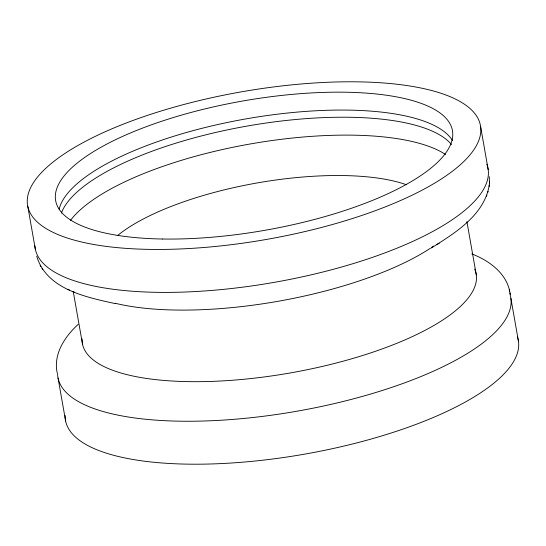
<?xml version="1.0" encoding="UTF-8"?>
<svg xmlns="http://www.w3.org/2000/svg" width="546" height="546" viewBox="0 0 546 546"><rect width="100%" height="100%" fill="white"/><g stroke="black" fill="none" stroke-linecap="round" stroke-linejoin="round"><path stroke-width="0.82" d="M431.285 248.027C455.091 232.917 484.206 215.342 489.257 185.155M489.434 182.917L489.277 176.672M489.161 186.479L489.53 181.586M486.5 196.253L486.909 195.052M487.742 192.574L488.151 191.366M78.167 324.385C64.974 336.418 53.283 353.876 57.112 372.563M437.012 244.506L439.237 243.147M115.172 303.583C85.797 297.126 46.506 289.203 36.718 256.21M471.758 253.904C489.632 260.735 507.992 274.201 510.251 294.635L509.909 292.99M68.018 289.373L69.513 290.042M73.055 291.598L74.515 292.253M40.111 265.397L40.773 266.496M42.028 268.557L42.69 269.649M509.2 289.578L509.541 291.223M480.617 126.686A229.914 74.85 -10 0 1 149.386 249.379A229.914 74.85 -10 0 1 132.125 120.789A229.914 74.85 -10 0 1 480.617 126.686L488.185 169.635M510.906 298.485L518.482 341.441M466.912 221.656L476.303 274.931M73.273 291.694L82.521 344.137M27.764 206.265L35.34 249.222M58.06 378.071L65.629 421.021M510.196 295.072A229.914 74.85 -10 0 1 297.993 411.022A229.914 74.85 -10 0 1 57.644 375.314M57.596 374.617A229.914 74.85 -10 0 1 57.548 373.211M517.956 338.704A229.914 74.85 -10 0 1 300.293 454.886A229.914 74.85 -10 0 1 65.124 415.458M517.349 336.684A229.914 74.85 -10 0 1 517.772 338.029M486.82 164.216A229.914 74.85 -10 0 1 277.382 281.791A229.914 74.85 -10 0 1 34.876 245.761M433.64 246.075A199.925 65.09 -10 0 1 431.784 247.338M430.514 248.177A199.925 65.09 -10 0 1 115.267 303.276M474.645 269.076A199.925 65.09 -10 0 1 291.393 372.747A199.925 65.09 -10 0 1 82.098 338.834M70.475 220.407A201.46 65.588 -10 0 1 250.573 143.912A201.46 65.588 -10 0 1 445.543 154.491M59.173 209.043A201.46 65.588 -10 0 1 247.311 118.659A201.46 65.588 -10 0 1 452.586 140.677M117.738 235.415A169.164 55.078 -10 0 1 406.32 184.698M61.364 213.138A201.46 65.588 -10 0 1 247.42 126.017A201.46 65.588 -10 0 1 451.515 144.567M162.339 239.011A201.46 65.588 -10 0 0 452.579 131.504A201.46 65.588 -10 0 0 147.208 126.338A201.46 65.588 -10 0 0 162.339 239.011"/></g></svg>
